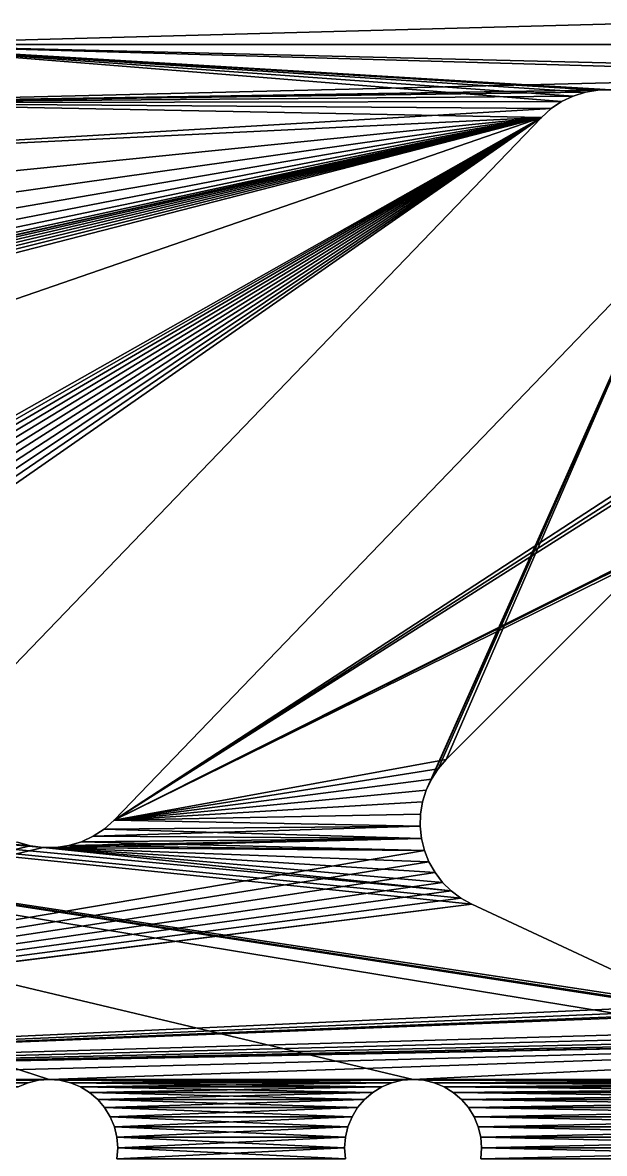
# Model space of a CAD drawing. Header units: millimetres. Extents: x -48.7 to 48.7, y -48.7 to 48.7.
# Drawn here: x -22.16 to -9.21, y -0.12 to 25.06 of the extents above; entities that cross this region are included whole.
import ezdxf

# ---------------------------------------------------------------- set-up
doc = ezdxf.new("R2010")
doc.units = ezdxf.units.MM
doc.header["$LTSCALE"] = 65.185185
for name, color, linetype in [('1', 7, 'CONTINUOUS'), ('109', 7, 'CONTINUOUS'), ('115', 7, 'CONTINUOUS'), ('116', 7, 'CONTINUOUS'), ('117', 7, 'CONTINUOUS'), ('118', 7, 'CONTINUOUS'), ('119', 7, 'CONTINUOUS'), ('120', 7, 'CONTINUOUS'), ('2', 7, 'CONTINUOUS'), ('3', 7, 'CONTINUOUS'), ('4', 7, 'CONTINUOUS'), ('5', 7, 'CONTINUOUS'), ('6', 7, 'CONTINUOUS')]:
    doc.layers.add(name, color=color, linetype=linetype)

msp = doc.modelspace()

# ---------------------------------------------------------------- linework, layer by layer
at = {"layer": '1', "linetype": 'CONTINUOUS'}
for points in [[(-24.575, 25.947), (25.947, 24.575), (-25.947, 24.575), (-24.575, 25.947)], [(24.575, 25.947), (25.947, 24.575), (-24.575, 25.947), (24.575, 25.947)], [(-27.399, 23.276), (-25.947, 24.575), (-10.163, 23.304), (-27.399, 23.276)], [(25.947, 24.575), (27.399, 23.276), (-25.947, 24.575), (25.947, 24.575)], [(-25.947, 24.575), (27.399, 23.276), (9.069, 23.563), (-25.947, 24.575)], [(-10.163, 23.304), (-25.947, 24.575), (-9.909, 23.426), (-10.163, 23.304)], [(-9.909, 23.426), (-25.947, 24.575), (-9.635, 23.512), (-9.909, 23.426)], [(-9.635, 23.512), (-25.947, 24.575), (-9.355, 23.558), (-9.635, 23.512)], [(-9.355, 23.558), (-25.947, 24.575), (-9.069, 23.563), (-9.355, 23.558)], [(-9.069, 23.563), (-25.947, 24.575), (9.069, 23.563), (-9.069, 23.563)], [(-28.922, 22.059), (-27.399, 23.276), (-10.614, 22.953), (-28.922, 22.059)], [(-10.398, 23.147), (-27.399, 23.276), (-10.163, 23.304), (-10.398, 23.147)], [(-10.614, 22.953), (-27.399, 23.276), (-10.398, 23.147), (-10.614, 22.953)], [(-22.917, 10.16), (-28.922, 22.059), (-10.614, 22.953), (-22.917, 10.16)], [(-7.731, 20.18), (-13.177, 7.97), (-20.125, 7.298), (-7.731, 20.18)], [(-13.063, 8.212), (-13.177, 7.97), (-7.731, 20.18), (-13.063, 8.212)], [(-12.914, 8.44), (-13.063, 8.212), (-7.731, 20.18), (-12.914, 8.44)], [(-12.73, 8.653), (-12.914, 8.44), (-7.731, 20.18), (-12.73, 8.653)], [(-8.221, 13.162), (-12.73, 8.653), (-7.731, 20.18), (-8.221, 13.162)], [(-43.439, 8.654), (-21.567, 1.524), (-43.671, 8.71), (-43.439, 8.654)], [(-43.671, 8.71), (-21.567, 1.524), (-30.5, 1.524), (-43.671, 8.71)], [(-13.47, 1.524), (-21.567, 1.524), (-43.439, 8.654), (-13.47, 1.524)], [(-13.47, 1.524), (-43.439, 8.654), (0, 1.524), (-13.47, 1.524)], [(0, 1.524), (-43.439, 8.654), (-6.806, 3.012), (0, 1.524)], [(-6.806, 3.012), (-43.439, 8.654), (-7.068, 3.074), (-6.806, 3.012)], [(-7.068, 3.074), (-43.439, 8.654), (-7.329, 3.172), (-7.068, 3.074)], [(-7.329, 3.172), (-43.439, 8.654), (-12.161, 5.426), (-7.329, 3.172)], [(-12.161, 5.426), (-43.439, 8.654), (-12.406, 5.563), (-12.161, 5.426)], [(-12.406, 5.563), (-43.439, 8.654), (-12.624, 5.726), (-12.406, 5.563)], [(-12.624, 5.726), (-43.439, 8.654), (-21.705, 6.69), (-12.624, 5.726)], [(-21.705, 6.69), (-43.439, 8.654), (-21.995, 6.731), (-21.705, 6.69)], [(-21.995, 6.731), (-43.439, 8.654), (-22.271, 6.813), (-21.995, 6.731)], [(-13.177, 7.97), (-13.259, 7.708), (-20.125, 7.298), (-13.177, 7.97)], [(-13.259, 7.708), (-13.306, 7.436), (-20.125, 7.298), (-13.259, 7.708)], [(-13.306, 7.436), (-13.315, 7.165), (-20.125, 7.298), (-13.306, 7.436)], [(-20.347, 7.1), (-13.285, 6.891), (-20.587, 6.941), (-20.347, 7.1)], [(-20.125, 7.298), (-13.315, 7.165), (-20.347, 7.1), (-20.125, 7.298)], [(-13.315, 7.165), (-13.285, 6.891), (-20.347, 7.1), (-13.315, 7.165)], [(-20.847, 6.819), (-13.219, 6.624), (-21.128, 6.734), (-20.847, 6.819)], [(-20.587, 6.941), (-13.285, 6.891), (-20.847, 6.819), (-20.587, 6.941)], [(-13.285, 6.891), (-13.219, 6.624), (-20.847, 6.819), (-13.285, 6.891)], [(-12.815, 5.914), (-12.624, 5.726), (-21.705, 6.69), (-12.815, 5.914)], [(-12.981, 6.132), (-12.815, 5.914), (-21.705, 6.69), (-12.981, 6.132)], [(-13.118, 6.372), (-12.981, 6.132), (-21.705, 6.69), (-13.118, 6.372)], [(-13.219, 6.624), (-13.118, 6.372), (-21.705, 6.69), (-13.219, 6.624)], [(-21.414, 6.69), (-13.219, 6.624), (-21.705, 6.69), (-21.414, 6.69)], [(-21.128, 6.734), (-13.219, 6.624), (-21.414, 6.69), (-21.128, 6.734)], [(-21.567, 1.524), (-21.806, 1.506), (-30.5, 1.524), (-21.567, 1.524)], [(-30.5, 1.524), (-21.806, 1.506), (-30.261, 1.506), (-30.5, 1.524)], [(-21.328, 1.506), (-21.567, 1.524), (-13.709, 1.506), (-21.328, 1.506)], [(-13.709, 1.506), (-21.567, 1.524), (-13.47, 1.524), (-13.709, 1.506)], [(-13.231, 1.506), (-13.47, 1.524), (-0.239, 1.506), (-13.231, 1.506)], [(-0.239, 1.506), (-13.47, 1.524), (0, 1.524), (-0.239, 1.506)], [(-21.806, 1.506), (-22.037, 1.45), (-30.261, 1.506), (-21.806, 1.506)], [(-30.261, 1.506), (-22.037, 1.45), (-30.029, 1.45), (-30.261, 1.506)], [(-22.037, 1.45), (-22.26, 1.358), (-30.029, 1.45), (-22.037, 1.45)], [(-21.096, 1.45), (-21.328, 1.506), (-13.941, 1.45), (-21.096, 1.45)], [(-13.941, 1.45), (-21.328, 1.506), (-13.709, 1.506), (-13.941, 1.45)], [(-20.874, 1.358), (-21.096, 1.45), (-14.164, 1.358), (-20.874, 1.358)], [(-14.164, 1.358), (-21.096, 1.45), (-13.941, 1.45), (-14.164, 1.358)], [(-20.671, 1.234), (-20.874, 1.358), (-14.366, 1.234), (-20.671, 1.234)], [(-14.366, 1.234), (-20.874, 1.358), (-14.164, 1.358), (-14.366, 1.234)], [(-13, 1.45), (-13.231, 1.506), (-0.471, 1.45), (-13, 1.45)], [(-0.471, 1.45), (-13.231, 1.506), (-0.239, 1.506), (-0.471, 1.45)], [(-12.777, 1.358), (-13, 1.45), (-0.693, 1.358), (-12.777, 1.358)], [(-0.693, 1.358), (-13, 1.45), (-0.471, 1.45), (-0.693, 1.358)], [(-12.575, 1.234), (-12.777, 1.358), (-0.895, 1.234), (-12.575, 1.234)], [(-0.895, 1.234), (-12.777, 1.358), (-0.693, 1.358), (-0.895, 1.234)], [(-20.488, 1.077), (-20.671, 1.234), (-14.549, 1.077), (-20.488, 1.077)], [(-14.549, 1.077), (-20.671, 1.234), (-14.366, 1.234), (-14.549, 1.077)], [(-20.334, 0.897), (-20.488, 1.077), (-14.703, 0.897), (-20.334, 0.897)], [(-14.703, 0.897), (-20.488, 1.077), (-14.549, 1.077), (-14.703, 0.897)], [(-12.392, 1.077), (-12.575, 1.234), (-1.079, 1.077), (-12.392, 1.077)], [(-1.079, 1.077), (-12.575, 1.234), (-0.895, 1.234), (-1.079, 1.077)], [(-12.237, 0.897), (-12.392, 1.077), (-1.233, 0.897), (-12.237, 0.897)], [(-1.233, 0.897), (-12.392, 1.077), (-1.079, 1.077), (-1.233, 0.897)], [(-20.208, 0.691), (-20.334, 0.897), (-14.829, 0.691), (-20.208, 0.691)], [(-14.829, 0.691), (-20.334, 0.897), (-14.703, 0.897), (-14.829, 0.691)], [(-12.112, 0.691), (-12.237, 0.897), (-1.359, 0.691), (-12.112, 0.691)], [(-1.359, 0.691), (-12.237, 0.897), (-1.233, 0.897), (-1.359, 0.691)], [(-20.117, 0.472), (-20.208, 0.691), (-14.92, 0.472), (-20.117, 0.472)], [(-14.92, 0.472), (-20.208, 0.691), (-14.829, 0.691), (-14.92, 0.472)], [(-12.02, 0.472), (-12.112, 0.691), (-1.45, 0.472), (-12.02, 0.472)], [(-1.45, 0.472), (-12.112, 0.691), (-1.359, 0.691), (-1.45, 0.472)], [(-20.062, 0.242), (-20.117, 0.472), (-14.975, 0.242), (-20.062, 0.242)], [(-14.975, 0.242), (-20.117, 0.472), (-14.92, 0.472), (-14.975, 0.242)], [(-11.965, 0.242), (-12.02, 0.472), (-1.505, 0.242), (-11.965, 0.242)], [(-1.505, 0.242), (-12.02, 0.472), (-1.45, 0.472), (-1.505, 0.242)], [(-20.042, 0), (-20.062, 0.242), (-14.995, 0), (-20.042, 0)], [(-14.995, 0), (-20.062, 0.242), (-14.975, 0.242), (-14.995, 0)], [(-20.062, -0.242), (-20.042, 0), (-14.975, -0.242), (-20.062, -0.242)], [(-14.975, -0.242), (-20.042, 0), (-14.995, 0), (-14.975, -0.242)], [(-11.945, 0), (-11.965, 0.242), (-1.525, 0), (-11.945, 0)], [(-1.525, 0), (-11.965, 0.242), (-1.505, 0.242), (-1.525, 0)], [(-11.965, -0.242), (-11.945, 0), (-1.505, -0.242), (-11.965, -0.242)], [(-1.505, -0.242), (-11.945, 0), (-1.525, 0), (-1.505, -0.242)]]:
    msp.add_3dface(points, dxfattribs=at)
at = {"layer": '109', "linetype": 'CONTINUOUS'}
for points in [[(-12.73, 8.653), (-8.221, 13.162), (-12.73, 8.653, 3.175), (-12.73, 8.653)], [(-12.73, 8.653, 3.175), (-8.221, 13.162), (-8.221, 13.162, 3.175), (-12.73, 8.653, 3.175)]]:
    msp.add_3dface(points, dxfattribs=at)
at = {"layer": '115', "linetype": 'CONTINUOUS'}
for points in [[(-7.329, 3.172), (-12.161, 5.426), (-7.329, 3.172, 3.175), (-7.329, 3.172)], [(-12.161, 5.426), (-12.161, 5.426, 3.175), (-7.329, 3.172, 3.175), (-12.161, 5.426)]]:
    msp.add_3dface(points, dxfattribs=at)
at = {"layer": '116', "linetype": 'CONTINUOUS'}
for points in [[(-12.914, 8.44), (-12.73, 8.653), (-12.914, 8.44, 3.175), (-12.914, 8.44)], [(-12.73, 8.653), (-12.73, 8.653, 3.175), (-12.914, 8.44, 3.175), (-12.73, 8.653)], [(-13.063, 8.212), (-12.914, 8.44), (-13.063, 8.212, 3.175), (-13.063, 8.212)], [(-12.914, 8.44), (-12.914, 8.44, 3.175), (-13.063, 8.212, 3.175), (-12.914, 8.44)], [(-13.177, 7.97), (-13.063, 8.212), (-13.177, 7.97, 3.175), (-13.177, 7.97)], [(-13.063, 8.212), (-13.063, 8.212, 3.175), (-13.177, 7.97, 3.175), (-13.063, 8.212)], [(-13.259, 7.708), (-13.177, 7.97), (-13.259, 7.708, 3.175), (-13.259, 7.708)], [(-13.177, 7.97), (-13.177, 7.97, 3.175), (-13.259, 7.708, 3.175), (-13.177, 7.97)], [(-13.306, 7.436), (-13.259, 7.708), (-13.306, 7.436, 3.175), (-13.306, 7.436)], [(-13.259, 7.708), (-13.259, 7.708, 3.175), (-13.306, 7.436, 3.175), (-13.259, 7.708)], [(-13.315, 7.165), (-13.306, 7.436), (-13.315, 7.165, 3.175), (-13.315, 7.165)], [(-13.306, 7.436), (-13.306, 7.436, 3.175), (-13.315, 7.165, 3.175), (-13.306, 7.436)], [(-13.285, 6.891), (-13.315, 7.165), (-13.285, 6.891, 3.175), (-13.285, 6.891)], [(-13.315, 7.165), (-13.315, 7.165, 3.175), (-13.285, 6.891, 3.175), (-13.315, 7.165)], [(-13.219, 6.624), (-13.285, 6.891), (-13.219, 6.624, 3.175), (-13.219, 6.624)], [(-13.285, 6.891), (-13.285, 6.891, 3.175), (-13.219, 6.624, 3.175), (-13.285, 6.891)], [(-13.118, 6.372), (-13.219, 6.624), (-13.118, 6.372, 3.175), (-13.118, 6.372)], [(-13.219, 6.624), (-13.219, 6.624, 3.175), (-13.118, 6.372, 3.175), (-13.219, 6.624)], [(-12.981, 6.132), (-13.118, 6.372), (-12.981, 6.132, 3.175), (-12.981, 6.132)], [(-13.118, 6.372), (-13.118, 6.372, 3.175), (-12.981, 6.132, 3.175), (-13.118, 6.372)], [(-12.815, 5.914), (-12.981, 6.132), (-12.815, 5.914, 3.175), (-12.815, 5.914)], [(-12.981, 6.132), (-12.981, 6.132, 3.175), (-12.815, 5.914, 3.175), (-12.981, 6.132)], [(-12.624, 5.726), (-12.815, 5.914), (-12.624, 5.726, 3.175), (-12.624, 5.726)], [(-12.815, 5.914), (-12.815, 5.914, 3.175), (-12.624, 5.726, 3.175), (-12.815, 5.914)], [(-12.406, 5.563), (-12.624, 5.726), (-12.406, 5.563, 3.175), (-12.406, 5.563)], [(-12.624, 5.726), (-12.624, 5.726, 3.175), (-12.406, 5.563, 3.175), (-12.624, 5.726)], [(-12.161, 5.426), (-12.406, 5.563), (-12.161, 5.426, 3.175), (-12.161, 5.426)], [(-12.406, 5.563), (-12.406, 5.563, 3.175), (-12.161, 5.426, 3.175), (-12.406, 5.563)]]:
    msp.add_3dface(points, dxfattribs=at)
at = {"layer": '117', "linetype": 'CONTINUOUS'}
for points in [[(-22.917, 10.16), (-10.614, 22.953), (-22.917, 10.16, 3.175), (-22.917, 10.16)], [(-22.917, 10.16, 3.175), (-10.614, 22.953), (-10.614, 22.953, 3.175), (-22.917, 10.16, 3.175)]]:
    msp.add_3dface(points, dxfattribs=at)
at = {"layer": '118', "linetype": 'CONTINUOUS'}
for points in [[(-10.163, 23.304), (-9.909, 23.426), (-10.163, 23.304, 3.175), (-10.163, 23.304)], [(-9.909, 23.426), (-9.909, 23.426, 3.175), (-10.163, 23.304, 3.175), (-9.909, 23.426)], [(-9.909, 23.426), (-9.635, 23.512), (-9.909, 23.426, 3.175), (-9.909, 23.426)], [(-9.635, 23.512), (-9.635, 23.512, 3.175), (-9.909, 23.426, 3.175), (-9.635, 23.512)], [(-9.635, 23.512), (-9.355, 23.558), (-9.635, 23.512, 3.175), (-9.635, 23.512)], [(-9.355, 23.558), (-9.355, 23.558, 3.175), (-9.635, 23.512, 3.175), (-9.355, 23.558)], [(-9.355, 23.558), (-9.069, 23.563), (-9.355, 23.558, 3.175), (-9.355, 23.558)], [(-9.069, 23.563), (-9.069, 23.563, 3.175), (-9.355, 23.558, 3.175), (-9.069, 23.563)], [(-10.398, 23.147), (-10.163, 23.304), (-10.398, 23.147, 3.175), (-10.398, 23.147)], [(-10.163, 23.304), (-10.163, 23.304, 3.175), (-10.398, 23.147, 3.175), (-10.163, 23.304)], [(-10.614, 22.953), (-10.398, 23.147), (-10.614, 22.953, 3.175), (-10.614, 22.953)], [(-10.398, 23.147), (-10.398, 23.147, 3.175), (-10.614, 22.953, 3.175), (-10.398, 23.147)]]:
    msp.add_3dface(points, dxfattribs=at)
at = {"layer": '119', "linetype": 'CONTINUOUS'}
for points in [[(-7.731, 20.18), (-20.125, 7.298), (-7.731, 20.18, 3.175), (-7.731, 20.18)], [(-20.125, 7.298), (-20.125, 7.298, 3.175), (-7.731, 20.18, 3.175), (-20.125, 7.298)]]:
    msp.add_3dface(points, dxfattribs=at)
at = {"layer": '120', "linetype": 'CONTINUOUS'}
for points in [[(-20.347, 7.1), (-20.587, 6.941), (-20.347, 7.1, 3.175), (-20.347, 7.1)], [(-20.587, 6.941), (-20.587, 6.941, 3.175), (-20.347, 7.1, 3.175), (-20.587, 6.941)], [(-20.125, 7.298), (-20.347, 7.1), (-20.125, 7.298, 3.175), (-20.125, 7.298)], [(-20.347, 7.1), (-20.347, 7.1, 3.175), (-20.125, 7.298, 3.175), (-20.347, 7.1)], [(-21.995, 6.731), (-22.271, 6.813), (-21.995, 6.731, 3.175), (-21.995, 6.731)], [(-22.271, 6.813), (-22.271, 6.813, 3.175), (-21.995, 6.731, 3.175), (-22.271, 6.813)], [(-20.847, 6.819), (-21.128, 6.734), (-20.847, 6.819, 3.175), (-20.847, 6.819)], [(-21.128, 6.734), (-21.128, 6.734, 3.175), (-20.847, 6.819, 3.175), (-21.128, 6.734)], [(-20.587, 6.941), (-20.847, 6.819), (-20.587, 6.941, 3.175), (-20.587, 6.941)], [(-20.847, 6.819), (-20.847, 6.819, 3.175), (-20.587, 6.941, 3.175), (-20.847, 6.819)], [(-21.705, 6.69), (-21.995, 6.731), (-21.705, 6.69, 3.175), (-21.705, 6.69)], [(-21.995, 6.731), (-21.995, 6.731, 3.175), (-21.705, 6.69, 3.175), (-21.995, 6.731)], [(-21.414, 6.69), (-21.705, 6.69), (-21.414, 6.69, 3.175), (-21.414, 6.69)], [(-21.705, 6.69), (-21.705, 6.69, 3.175), (-21.414, 6.69, 3.175), (-21.705, 6.69)], [(-21.128, 6.734), (-21.414, 6.69), (-21.128, 6.734, 3.175), (-21.128, 6.734)], [(-21.414, 6.69), (-21.414, 6.69, 3.175), (-21.128, 6.734, 3.175), (-21.414, 6.69)]]:
    msp.add_3dface(points, dxfattribs=at)
at = {"layer": '2', "linetype": 'CONTINUOUS'}
for points in [[(-24.575, 25.947, 3.175), (-25.947, 24.575, 3.175), (24.575, 25.947, 3.175), (-24.575, 25.947, 3.175)], [(24.575, 25.947, 3.175), (-25.947, 24.575, 3.175), (25.947, 24.575, 3.175), (24.575, 25.947, 3.175)], [(-25.947, 24.575, 3.175), (-27.399, 23.276, 3.175), (25.947, 24.575, 3.175), (-25.947, 24.575, 3.175)], [(25.947, 24.575, 3.175), (-27.399, 23.276, 3.175), (-9.069, 23.563, 3.175), (25.947, 24.575, 3.175)], [(-9.069, 23.563, 3.175), (-27.399, 23.276, 3.175), (-9.355, 23.558, 3.175), (-9.069, 23.563, 3.175)], [(-9.355, 23.558, 3.175), (-27.399, 23.276, 3.175), (-9.635, 23.512, 3.175), (-9.355, 23.558, 3.175)], [(-9.635, 23.512, 3.175), (-27.399, 23.276, 3.175), (-9.909, 23.426, 3.175), (-9.635, 23.512, 3.175)], [(-9.909, 23.426, 3.175), (-27.399, 23.276, 3.175), (-10.163, 23.304, 3.175), (-9.909, 23.426, 3.175)], [(-27.399, 23.276, 3.175), (-28.922, 22.059, 3.175), (-10.398, 23.147, 3.175), (-27.399, 23.276, 3.175)], [(-10.163, 23.304, 3.175), (-27.399, 23.276, 3.175), (-10.398, 23.147, 3.175), (-10.163, 23.304, 3.175)], [(-48.66, 13.151, 3.175), (-43.2, 11.684, 3.175), (-10.614, 22.953, 3.175), (-48.66, 13.151, 3.175)], [(-48.64, 13.425, 3.175), (-48.66, 13.151, 3.175), (-10.614, 22.953, 3.175), (-48.64, 13.425, 3.175)], [(-48.587, 13.687, 3.175), (-48.64, 13.425, 3.175), (-10.614, 22.953, 3.175), (-48.587, 13.687, 3.175)], [(-48.5, 13.936, 3.175), (-48.587, 13.687, 3.175), (-10.614, 22.953, 3.175), (-48.5, 13.936, 3.175)], [(-48.377, 14.176, 3.175), (-48.5, 13.936, 3.175), (-10.614, 22.953, 3.175), (-48.377, 14.176, 3.175)], [(-48.223, 14.399, 3.175), (-48.377, 14.176, 3.175), (-10.614, 22.953, 3.175), (-48.223, 14.399, 3.175)], [(-42.983, 15.711, 3.175), (-48.223, 14.399, 3.175), (-10.614, 22.953, 3.175), (-42.983, 15.711, 3.175)], [(-43.2, 11.684, 3.175), (-30.5, 11.684, 3.175), (-10.614, 22.953, 3.175), (-43.2, 11.684, 3.175)], [(-41.096, 16.152, 3.175), (-42.983, 15.711, 3.175), (-10.614, 22.953, 3.175), (-41.096, 16.152, 3.175)], [(-39.233, 16.698, 3.175), (-41.096, 16.152, 3.175), (-10.614, 22.953, 3.175), (-39.233, 16.698, 3.175)], [(-37.395, 17.349, 3.175), (-39.233, 16.698, 3.175), (-10.614, 22.953, 3.175), (-37.395, 17.349, 3.175)], [(-35.599, 18.1, 3.175), (-37.395, 17.349, 3.175), (-10.614, 22.953, 3.175), (-35.599, 18.1, 3.175)], [(-33.853, 18.948, 3.175), (-35.599, 18.1, 3.175), (-10.614, 22.953, 3.175), (-33.853, 18.948, 3.175)], [(-32.149, 19.895, 3.175), (-33.853, 18.948, 3.175), (-10.614, 22.953, 3.175), (-32.149, 19.895, 3.175)], [(-30.502, 20.934, 3.175), (-32.149, 19.895, 3.175), (-10.614, 22.953, 3.175), (-30.502, 20.934, 3.175)], [(-28.922, 22.059, 3.175), (-30.502, 20.934, 3.175), (-10.614, 22.953, 3.175), (-28.922, 22.059, 3.175)], [(-30.5, 11.684, 3.175), (-30.261, 11.666, 3.175), (-10.614, 22.953, 3.175), (-30.5, 11.684, 3.175)], [(-30.261, 11.666, 3.175), (-30.029, 11.61, 3.175), (-10.614, 22.953, 3.175), (-30.261, 11.666, 3.175)], [(-30.029, 11.61, 3.175), (-29.807, 11.518, 3.175), (-10.614, 22.953, 3.175), (-30.029, 11.61, 3.175)], [(-29.807, 11.518, 3.175), (-29.605, 11.394, 3.175), (-10.614, 22.953, 3.175), (-29.807, 11.518, 3.175)], [(-29.605, 11.394, 3.175), (-29.421, 11.237, 3.175), (-10.614, 22.953, 3.175), (-29.605, 11.394, 3.175)], [(-29.421, 11.237, 3.175), (-29.267, 11.057, 3.175), (-10.614, 22.953, 3.175), (-29.421, 11.237, 3.175)], [(-29.267, 11.057, 3.175), (-29.141, 10.851, 3.175), (-10.614, 22.953, 3.175), (-29.267, 11.057, 3.175)], [(-29.141, 10.851, 3.175), (-29.05, 10.632, 3.175), (-10.614, 22.953, 3.175), (-29.141, 10.851, 3.175)], [(-29.05, 10.632, 3.175), (-28.995, 10.402, 3.175), (-10.614, 22.953, 3.175), (-29.05, 10.632, 3.175)], [(-28.995, 10.402, 3.175), (-28.975, 10.16, 3.175), (-10.614, 22.953, 3.175), (-28.995, 10.402, 3.175)], [(-28.975, 10.16, 3.175), (-22.917, 10.16, 3.175), (-10.614, 22.953, 3.175), (-28.975, 10.16, 3.175)], [(-10.398, 23.147, 3.175), (-28.922, 22.059, 3.175), (-10.614, 22.953, 3.175), (-10.398, 23.147, 3.175)], [(-20.125, 7.298, 3.175), (-0.471, 20.117, 3.175), (-7.731, 20.18, 3.175), (-20.125, 7.298, 3.175)], [(-0.239, 20.061, 3.175), (-0.471, 20.117, 3.175), (-20.125, 7.298, 3.175), (-0.239, 20.061, 3.175)], [(0, 20.042, 3.175), (-0.239, 20.061, 3.175), (-20.125, 7.298, 3.175), (0, 20.042, 3.175)], [(-7.781, 13.494, 3.175), (0, 20.042, 3.175), (-20.125, 7.298, 3.175), (-7.781, 13.494, 3.175)], [(-8.008, 13.345, 3.175), (-7.781, 13.494, 3.175), (-20.125, 7.298, 3.175), (-8.008, 13.345, 3.175)], [(-8.221, 13.162, 3.175), (-8.008, 13.345, 3.175), (-20.125, 7.298, 3.175), (-8.221, 13.162, 3.175)], [(-12.73, 8.653, 3.175), (-8.221, 13.162, 3.175), (-20.125, 7.298, 3.175), (-12.73, 8.653, 3.175)], [(-12.914, 8.44, 3.175), (-12.73, 8.653, 3.175), (-20.125, 7.298, 3.175), (-12.914, 8.44, 3.175)], [(-13.063, 8.212, 3.175), (-12.914, 8.44, 3.175), (-20.125, 7.298, 3.175), (-13.063, 8.212, 3.175)], [(-13.177, 7.97, 3.175), (-13.063, 8.212, 3.175), (-20.125, 7.298, 3.175), (-13.177, 7.97, 3.175)], [(-13.259, 7.708, 3.175), (-13.177, 7.97, 3.175), (-20.125, 7.298, 3.175), (-13.259, 7.708, 3.175)], [(-13.306, 7.436, 3.175), (-13.259, 7.708, 3.175), (-20.125, 7.298, 3.175), (-13.306, 7.436, 3.175)], [(-13.315, 7.165, 3.175), (-13.306, 7.436, 3.175), (-20.125, 7.298, 3.175), (-13.315, 7.165, 3.175)], [(-13.285, 6.891, 3.175), (-13.315, 7.165, 3.175), (-20.587, 6.941, 3.175), (-13.285, 6.891, 3.175)], [(-20.587, 6.941, 3.175), (-13.315, 7.165, 3.175), (-20.347, 7.1, 3.175), (-20.587, 6.941, 3.175)], [(-20.347, 7.1, 3.175), (-13.315, 7.165, 3.175), (-20.125, 7.298, 3.175), (-20.347, 7.1, 3.175)], [(-22.271, 6.813, 3.175), (-43.671, 1.45, 3.175), (-21.995, 6.731, 3.175), (-22.271, 6.813, 3.175)], [(-13.219, 6.624, 3.175), (-13.285, 6.891, 3.175), (-21.414, 6.69, 3.175), (-13.219, 6.624, 3.175)], [(-21.414, 6.69, 3.175), (-13.285, 6.891, 3.175), (-21.128, 6.734, 3.175), (-21.414, 6.69, 3.175)], [(-21.128, 6.734, 3.175), (-13.285, 6.891, 3.175), (-20.847, 6.819, 3.175), (-21.128, 6.734, 3.175)], [(-20.847, 6.819, 3.175), (-13.285, 6.891, 3.175), (-20.587, 6.941, 3.175), (-20.847, 6.819, 3.175)], [(-43.671, 1.45, 3.175), (-43.439, 1.506, 3.175), (-21.995, 6.731, 3.175), (-43.671, 1.45, 3.175)], [(-21.995, 6.731, 3.175), (-43.439, 1.506, 3.175), (-21.705, 6.69, 3.175), (-21.995, 6.731, 3.175)], [(-43.439, 1.506, 3.175), (-13.219, 6.624, 3.175), (-21.705, 6.69, 3.175), (-43.439, 1.506, 3.175)], [(-13.219, 6.624, 3.175), (-43.439, 1.506, 3.175), (-13.118, 6.372, 3.175), (-13.219, 6.624, 3.175)], [(-21.705, 6.69, 3.175), (-13.219, 6.624, 3.175), (-21.414, 6.69, 3.175), (-21.705, 6.69, 3.175)], [(-13.118, 6.372, 3.175), (-43.439, 1.506, 3.175), (-12.981, 6.132, 3.175), (-13.118, 6.372, 3.175)], [(-12.981, 6.132, 3.175), (-43.439, 1.506, 3.175), (-12.815, 5.914, 3.175), (-12.981, 6.132, 3.175)], [(-12.815, 5.914, 3.175), (-43.439, 1.506, 3.175), (-12.624, 5.726, 3.175), (-12.815, 5.914, 3.175)], [(-12.624, 5.726, 3.175), (-43.439, 1.506, 3.175), (-12.406, 5.563, 3.175), (-12.624, 5.726, 3.175)], [(-12.406, 5.563, 3.175), (-43.439, 1.506, 3.175), (-12.161, 5.426, 3.175), (-12.406, 5.563, 3.175)], [(-43.439, 1.506, 3.175), (-43.2, 1.524, 3.175), (-12.161, 5.426, 3.175), (-43.439, 1.506, 3.175)], [(-12.161, 5.426, 3.175), (-43.2, 1.524, 3.175), (-7.329, 3.172, 3.175), (-12.161, 5.426, 3.175)], [(-7.329, 3.172, 3.175), (-43.2, 1.524, 3.175), (-7.068, 3.074, 3.175), (-7.329, 3.172, 3.175)], [(-7.068, 3.074, 3.175), (-43.2, 1.524, 3.175), (-6.806, 3.012, 3.175), (-7.068, 3.074, 3.175)], [(-6.806, 3.012, 3.175), (-43.2, 1.524, 3.175), (-6.542, 2.986, 3.175), (-6.806, 3.012, 3.175)], [(-43.2, 1.524, 3.175), (5.721, 2.943, 3.175), (-6.542, 2.986, 3.175), (-43.2, 1.524, 3.175)], [(5.721, 2.943, 3.175), (-43.2, 1.524, 3.175), (5.958, 2.784, 3.175), (5.721, 2.943, 3.175)], [(5.958, 2.784, 3.175), (-43.2, 1.524, 3.175), (6.214, 2.662, 3.175), (5.958, 2.784, 3.175)], [(6.214, 2.662, 3.175), (-43.2, 1.524, 3.175), (6.492, 2.576, 3.175), (6.214, 2.662, 3.175)], [(6.492, 2.576, 3.175), (-43.2, 1.524, 3.175), (6.776, 2.531, 3.175), (6.492, 2.576, 3.175)], [(6.776, 2.531, 3.175), (-43.2, 1.524, 3.175), (7.063, 2.528, 3.175), (6.776, 2.531, 3.175)], [(-43.2, 1.524, 3.175), (-30.5, 1.524, 3.175), (7.063, 2.528, 3.175), (-43.2, 1.524, 3.175)], [(-30.5, 1.524, 3.175), (-21.567, 1.524, 3.175), (7.063, 2.528, 3.175), (-30.5, 1.524, 3.175)], [(-21.567, 1.524, 3.175), (-13.47, 1.524, 3.175), (7.063, 2.528, 3.175), (-21.567, 1.524, 3.175)], [(-13.47, 1.524, 3.175), (0, 1.524, 3.175), (7.063, 2.528, 3.175), (-13.47, 1.524, 3.175)], [(-30.261, 1.506, 3.175), (-21.567, 1.524, 3.175), (-30.5, 1.524, 3.175), (-30.261, 1.506, 3.175)], [(-21.806, 1.506, 3.175), (-21.567, 1.524, 3.175), (-30.261, 1.506, 3.175), (-21.806, 1.506, 3.175)], [(-21.567, 1.524, 3.175), (-21.328, 1.506, 3.175), (-13.47, 1.524, 3.175), (-21.567, 1.524, 3.175)], [(-13.47, 1.524, 3.175), (-21.328, 1.506, 3.175), (-13.709, 1.506, 3.175), (-13.47, 1.524, 3.175)], [(-13.47, 1.524, 3.175), (-13.231, 1.506, 3.175), (0, 1.524, 3.175), (-13.47, 1.524, 3.175)], [(0, 1.524, 3.175), (-13.231, 1.506, 3.175), (-0.239, 1.506, 3.175), (0, 1.524, 3.175)], [(-30.029, 1.45, 3.175), (-21.806, 1.506, 3.175), (-30.261, 1.506, 3.175), (-30.029, 1.45, 3.175)], [(-22.037, 1.45, 3.175), (-21.806, 1.506, 3.175), (-30.029, 1.45, 3.175), (-22.037, 1.45, 3.175)], [(-29.807, 1.358, 3.175), (-22.037, 1.45, 3.175), (-30.029, 1.45, 3.175), (-29.807, 1.358, 3.175)], [(-22.26, 1.358, 3.175), (-22.037, 1.45, 3.175), (-29.807, 1.358, 3.175), (-22.26, 1.358, 3.175)], [(-21.328, 1.506, 3.175), (-21.096, 1.45, 3.175), (-13.709, 1.506, 3.175), (-21.328, 1.506, 3.175)], [(-13.709, 1.506, 3.175), (-21.096, 1.45, 3.175), (-13.941, 1.45, 3.175), (-13.709, 1.506, 3.175)], [(-21.096, 1.45, 3.175), (-20.874, 1.358, 3.175), (-13.941, 1.45, 3.175), (-21.096, 1.45, 3.175)], [(-13.941, 1.45, 3.175), (-20.874, 1.358, 3.175), (-14.164, 1.358, 3.175), (-13.941, 1.45, 3.175)], [(-20.874, 1.358, 3.175), (-20.671, 1.234, 3.175), (-14.164, 1.358, 3.175), (-20.874, 1.358, 3.175)], [(-14.164, 1.358, 3.175), (-20.671, 1.234, 3.175), (-14.366, 1.234, 3.175), (-14.164, 1.358, 3.175)], [(-13.231, 1.506, 3.175), (-13, 1.45, 3.175), (-0.239, 1.506, 3.175), (-13.231, 1.506, 3.175)], [(-0.239, 1.506, 3.175), (-13, 1.45, 3.175), (-0.471, 1.45, 3.175), (-0.239, 1.506, 3.175)], [(-13, 1.45, 3.175), (-12.777, 1.358, 3.175), (-0.471, 1.45, 3.175), (-13, 1.45, 3.175)], [(-0.471, 1.45, 3.175), (-12.777, 1.358, 3.175), (-0.693, 1.358, 3.175), (-0.471, 1.45, 3.175)], [(-12.777, 1.358, 3.175), (-12.575, 1.234, 3.175), (-0.693, 1.358, 3.175), (-12.777, 1.358, 3.175)], [(-0.693, 1.358, 3.175), (-12.575, 1.234, 3.175), (-0.895, 1.234, 3.175), (-0.693, 1.358, 3.175)], [(-20.671, 1.234, 3.175), (-20.488, 1.077, 3.175), (-14.366, 1.234, 3.175), (-20.671, 1.234, 3.175)], [(-14.366, 1.234, 3.175), (-20.488, 1.077, 3.175), (-14.549, 1.077, 3.175), (-14.366, 1.234, 3.175)], [(-20.488, 1.077, 3.175), (-20.334, 0.897, 3.175), (-14.549, 1.077, 3.175), (-20.488, 1.077, 3.175)], [(-14.549, 1.077, 3.175), (-20.334, 0.897, 3.175), (-14.703, 0.897, 3.175), (-14.549, 1.077, 3.175)], [(-12.575, 1.234, 3.175), (-12.392, 1.077, 3.175), (-0.895, 1.234, 3.175), (-12.575, 1.234, 3.175)], [(-0.895, 1.234, 3.175), (-12.392, 1.077, 3.175), (-1.079, 1.077, 3.175), (-0.895, 1.234, 3.175)], [(-12.392, 1.077, 3.175), (-12.237, 0.897, 3.175), (-1.079, 1.077, 3.175), (-12.392, 1.077, 3.175)], [(-1.079, 1.077, 3.175), (-12.237, 0.897, 3.175), (-1.233, 0.897, 3.175), (-1.079, 1.077, 3.175)], [(-20.334, 0.897, 3.175), (-20.208, 0.691, 3.175), (-14.703, 0.897, 3.175), (-20.334, 0.897, 3.175)], [(-14.703, 0.897, 3.175), (-20.208, 0.691, 3.175), (-14.829, 0.691, 3.175), (-14.703, 0.897, 3.175)], [(-12.237, 0.897, 3.175), (-12.112, 0.691, 3.175), (-1.233, 0.897, 3.175), (-12.237, 0.897, 3.175)], [(-1.233, 0.897, 3.175), (-12.112, 0.691, 3.175), (-1.359, 0.691, 3.175), (-1.233, 0.897, 3.175)], [(-20.208, 0.691, 3.175), (-20.117, 0.472, 3.175), (-14.829, 0.691, 3.175), (-20.208, 0.691, 3.175)], [(-14.829, 0.691, 3.175), (-20.117, 0.472, 3.175), (-14.92, 0.472, 3.175), (-14.829, 0.691, 3.175)], [(-12.112, 0.691, 3.175), (-12.02, 0.472, 3.175), (-1.359, 0.691, 3.175), (-12.112, 0.691, 3.175)], [(-1.359, 0.691, 3.175), (-12.02, 0.472, 3.175), (-1.45, 0.472, 3.175), (-1.359, 0.691, 3.175)], [(-20.117, 0.472, 3.175), (-20.062, 0.242, 3.175), (-14.92, 0.472, 3.175), (-20.117, 0.472, 3.175)], [(-14.92, 0.472, 3.175), (-20.062, 0.242, 3.175), (-14.975, 0.242, 3.175), (-14.92, 0.472, 3.175)], [(-12.02, 0.472, 3.175), (-11.965, 0.242, 3.175), (-1.45, 0.472, 3.175), (-12.02, 0.472, 3.175)], [(-1.45, 0.472, 3.175), (-11.965, 0.242, 3.175), (-1.505, 0.242, 3.175), (-1.45, 0.472, 3.175)], [(-20.062, 0.242, 3.175), (-20.042, 0, 3.175), (-14.975, 0.242, 3.175), (-20.062, 0.242, 3.175)], [(-20.042, 0, 3.175), (-20.062, -0.242, 3.175), (-14.995, 0, 3.175), (-20.042, 0, 3.175)], [(-14.995, 0, 3.175), (-20.062, -0.242, 3.175), (-14.975, -0.242, 3.175), (-14.995, 0, 3.175)], [(-14.975, 0.242, 3.175), (-20.042, 0, 3.175), (-14.995, 0, 3.175), (-14.975, 0.242, 3.175)], [(-11.965, 0.242, 3.175), (-11.945, 0, 3.175), (-1.505, 0.242, 3.175), (-11.965, 0.242, 3.175)], [(-11.945, 0, 3.175), (-11.965, -0.242, 3.175), (-1.525, 0, 3.175), (-11.945, 0, 3.175)], [(-1.525, 0, 3.175), (-11.965, -0.242, 3.175), (-1.505, -0.242, 3.175), (-1.525, 0, 3.175)], [(-1.505, 0.242, 3.175), (-11.945, 0, 3.175), (-1.525, 0, 3.175), (-1.505, 0.242, 3.175)]]:
    msp.add_3dface(points, dxfattribs=at)
at = {"layer": '3', "linetype": 'CONTINUOUS'}
for points in [[(-20.042, 0), (-20.062, -0.242), (-20.042, 0, 3.175), (-20.042, 0)], [(-20.042, 0, 3.175), (-20.062, -0.242), (-20.062, -0.242, 3.175), (-20.042, 0, 3.175)]]:
    msp.add_3dface(points, dxfattribs=at)
at = {"layer": '4', "linetype": 'CONTINUOUS'}
for points in [[(-21.806, 1.506), (-21.567, 1.524), (-21.806, 1.506, 3.175), (-21.806, 1.506)], [(-21.567, 1.524), (-21.567, 1.524, 3.175), (-21.806, 1.506, 3.175), (-21.567, 1.524)], [(-21.567, 1.524), (-21.328, 1.506), (-21.567, 1.524, 3.175), (-21.567, 1.524)], [(-21.328, 1.506), (-21.328, 1.506, 3.175), (-21.567, 1.524, 3.175), (-21.328, 1.506)], [(-22.26, 1.358), (-22.037, 1.45), (-22.26, 1.358, 3.175), (-22.26, 1.358)], [(-22.037, 1.45), (-22.037, 1.45, 3.175), (-22.26, 1.358, 3.175), (-22.037, 1.45)], [(-22.037, 1.45), (-21.806, 1.506), (-22.037, 1.45, 3.175), (-22.037, 1.45)], [(-21.806, 1.506), (-21.806, 1.506, 3.175), (-22.037, 1.45, 3.175), (-21.806, 1.506)], [(-21.328, 1.506), (-21.096, 1.45), (-21.328, 1.506, 3.175), (-21.328, 1.506)], [(-21.096, 1.45), (-21.096, 1.45, 3.175), (-21.328, 1.506, 3.175), (-21.096, 1.45)], [(-21.096, 1.45), (-20.874, 1.358), (-21.096, 1.45, 3.175), (-21.096, 1.45)], [(-20.874, 1.358), (-20.874, 1.358, 3.175), (-21.096, 1.45, 3.175), (-20.874, 1.358)], [(-20.874, 1.358), (-20.671, 1.234), (-20.874, 1.358, 3.175), (-20.874, 1.358)], [(-20.671, 1.234), (-20.671, 1.234, 3.175), (-20.874, 1.358, 3.175), (-20.671, 1.234)], [(-20.671, 1.234), (-20.488, 1.077), (-20.671, 1.234, 3.175), (-20.671, 1.234)], [(-20.488, 1.077), (-20.488, 1.077, 3.175), (-20.671, 1.234, 3.175), (-20.488, 1.077)], [(-20.488, 1.077), (-20.334, 0.897), (-20.488, 1.077, 3.175), (-20.488, 1.077)], [(-20.334, 0.897), (-20.334, 0.897, 3.175), (-20.488, 1.077, 3.175), (-20.334, 0.897)], [(-20.334, 0.897), (-20.208, 0.691), (-20.334, 0.897, 3.175), (-20.334, 0.897)], [(-20.208, 0.691), (-20.208, 0.691, 3.175), (-20.334, 0.897, 3.175), (-20.208, 0.691)], [(-20.208, 0.691), (-20.117, 0.472), (-20.208, 0.691, 3.175), (-20.208, 0.691)], [(-20.117, 0.472), (-20.117, 0.472, 3.175), (-20.208, 0.691, 3.175), (-20.117, 0.472)], [(-20.117, 0.472), (-20.062, 0.242), (-20.117, 0.472, 3.175), (-20.117, 0.472)], [(-20.062, 0.242), (-20.062, 0.242, 3.175), (-20.117, 0.472, 3.175), (-20.062, 0.242)], [(-20.062, 0.242), (-20.042, 0), (-20.062, 0.242, 3.175), (-20.062, 0.242)], [(-20.042, 0), (-20.042, 0, 3.175), (-20.062, 0.242, 3.175), (-20.042, 0)]]:
    msp.add_3dface(points, dxfattribs=at)
at = {"layer": '5', "linetype": 'CONTINUOUS'}
for points in [[(-14.975, -0.242), (-14.995, 0), (-14.975, -0.242, 3.175), (-14.975, -0.242)], [(-14.995, 0), (-14.995, 0, 3.175), (-14.975, -0.242, 3.175), (-14.995, 0)], [(-11.945, 0), (-11.965, -0.242), (-11.945, 0, 3.175), (-11.945, 0)], [(-11.945, 0, 3.175), (-11.965, -0.242), (-11.965, -0.242, 3.175), (-11.945, 0, 3.175)]]:
    msp.add_3dface(points, dxfattribs=at)
at = {"layer": '6', "linetype": 'CONTINUOUS'}
for points in [[(-13.709, 1.506), (-13.47, 1.524), (-13.709, 1.506, 3.175), (-13.709, 1.506)], [(-13.47, 1.524), (-13.47, 1.524, 3.175), (-13.709, 1.506, 3.175), (-13.47, 1.524)], [(-13.47, 1.524), (-13.231, 1.506), (-13.47, 1.524, 3.175), (-13.47, 1.524)], [(-13.231, 1.506), (-13.231, 1.506, 3.175), (-13.47, 1.524, 3.175), (-13.231, 1.506)], [(-14.366, 1.234), (-14.164, 1.358), (-14.366, 1.234, 3.175), (-14.366, 1.234)], [(-14.164, 1.358), (-14.164, 1.358, 3.175), (-14.366, 1.234, 3.175), (-14.164, 1.358)], [(-14.164, 1.358), (-13.941, 1.45), (-14.164, 1.358, 3.175), (-14.164, 1.358)], [(-13.941, 1.45), (-13.941, 1.45, 3.175), (-14.164, 1.358, 3.175), (-13.941, 1.45)], [(-13.941, 1.45), (-13.709, 1.506), (-13.941, 1.45, 3.175), (-13.941, 1.45)], [(-13.709, 1.506), (-13.709, 1.506, 3.175), (-13.941, 1.45, 3.175), (-13.709, 1.506)], [(-13.231, 1.506), (-13, 1.45), (-13.231, 1.506, 3.175), (-13.231, 1.506)], [(-13, 1.45), (-13, 1.45, 3.175), (-13.231, 1.506, 3.175), (-13, 1.45)], [(-13, 1.45), (-12.777, 1.358), (-13, 1.45, 3.175), (-13, 1.45)], [(-12.777, 1.358), (-12.777, 1.358, 3.175), (-13, 1.45, 3.175), (-12.777, 1.358)], [(-12.777, 1.358), (-12.575, 1.234), (-12.777, 1.358, 3.175), (-12.777, 1.358)], [(-12.575, 1.234), (-12.575, 1.234, 3.175), (-12.777, 1.358, 3.175), (-12.575, 1.234)], [(-14.703, 0.897), (-14.549, 1.077), (-14.703, 0.897, 3.175), (-14.703, 0.897)], [(-14.549, 1.077), (-14.549, 1.077, 3.175), (-14.703, 0.897, 3.175), (-14.549, 1.077)], [(-14.549, 1.077), (-14.366, 1.234), (-14.549, 1.077, 3.175), (-14.549, 1.077)], [(-14.366, 1.234), (-14.366, 1.234, 3.175), (-14.549, 1.077, 3.175), (-14.366, 1.234)], [(-12.575, 1.234), (-12.392, 1.077), (-12.575, 1.234, 3.175), (-12.575, 1.234)], [(-12.392, 1.077), (-12.392, 1.077, 3.175), (-12.575, 1.234, 3.175), (-12.392, 1.077)], [(-12.392, 1.077), (-12.237, 0.897), (-12.392, 1.077, 3.175), (-12.392, 1.077)], [(-12.237, 0.897), (-12.237, 0.897, 3.175), (-12.392, 1.077, 3.175), (-12.237, 0.897)], [(-14.829, 0.691), (-14.703, 0.897), (-14.829, 0.691, 3.175), (-14.829, 0.691)], [(-14.703, 0.897), (-14.703, 0.897, 3.175), (-14.829, 0.691, 3.175), (-14.703, 0.897)], [(-12.237, 0.897), (-12.112, 0.691), (-12.237, 0.897, 3.175), (-12.237, 0.897)], [(-12.112, 0.691), (-12.112, 0.691, 3.175), (-12.237, 0.897, 3.175), (-12.112, 0.691)], [(-14.92, 0.472), (-14.829, 0.691), (-14.92, 0.472, 3.175), (-14.92, 0.472)], [(-14.829, 0.691), (-14.829, 0.691, 3.175), (-14.92, 0.472, 3.175), (-14.829, 0.691)], [(-12.112, 0.691), (-12.02, 0.472), (-12.112, 0.691, 3.175), (-12.112, 0.691)], [(-12.02, 0.472), (-12.02, 0.472, 3.175), (-12.112, 0.691, 3.175), (-12.02, 0.472)], [(-14.975, 0.242), (-14.92, 0.472), (-14.975, 0.242, 3.175), (-14.975, 0.242)], [(-14.92, 0.472), (-14.92, 0.472, 3.175), (-14.975, 0.242, 3.175), (-14.92, 0.472)], [(-12.02, 0.472), (-11.965, 0.242), (-12.02, 0.472, 3.175), (-12.02, 0.472)], [(-11.965, 0.242), (-11.965, 0.242, 3.175), (-12.02, 0.472, 3.175), (-11.965, 0.242)], [(-14.995, 0), (-14.975, 0.242), (-14.995, 0, 3.175), (-14.995, 0)], [(-14.975, 0.242), (-14.975, 0.242, 3.175), (-14.995, 0, 3.175), (-14.975, 0.242)], [(-11.965, 0.242), (-11.945, 0), (-11.965, 0.242, 3.175), (-11.965, 0.242)], [(-11.945, 0), (-11.945, 0, 3.175), (-11.965, 0.242, 3.175), (-11.945, 0)]]:
    msp.add_3dface(points, dxfattribs=at)

doc.saveas('drawing.dxf')
